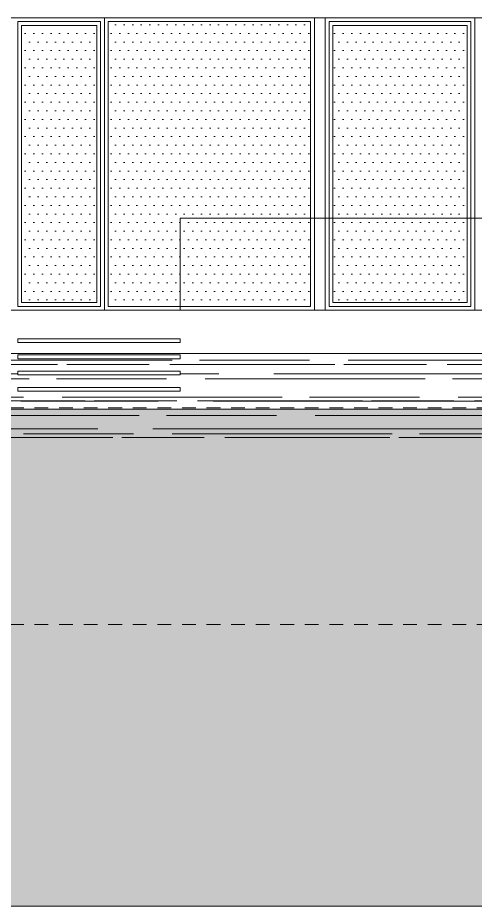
# Model space of a CAD drawing. Header units: metres. Extents: x -45 to 1930, y -347 to 488.
# Drawn here: x 187.22 to 191.44, y -146.25 to -138.05 of the extents above; entities that cross this region are included whole.
import ezdxf

# ---------------------------------------------------------------- set-up
doc = ezdxf.new("R2010")
doc.units = ezdxf.units.M
doc.linetypes.add('ČÁRKOVANÁ', pattern=[19.05, 12.7, -6.35])
doc.layers.add('FLOATINGWINDOWS', color=2, linetype='Continuous', plot=False)
for name, color, linetype in [('SRAFY', 3, 'Continuous'), ('srafy sklo', 252, 'Continuous'), ('ZDIVO', 1, 'Continuous')]:
    doc.layers.add(name, color=color, linetype=linetype)

msp = doc.modelspace()

# ---------------------------------------------------------------- hatches: boundary and pattern name
at = {"layer": 'SRAFY', "linetype": 'Continuous', "lineweight": 0}
h = msp.add_hatch(dxfattribs=at)
h.set_pattern_fill('AR-RROOF', color=251, scale=0.01, angle=90, style=0)
h.set_pattern_definition([(180, (163.36765, -22.20767), (-0.5588, -0.254), [3.81, -0.508, 1.27, -0.254]), (180, (163.02983, -22.33467), (0.254, -0.33782), [0.762, -0.08382, 1.524, -0.1905]), (180, (163.24065, -22.42357), (-1.3208, -0.17018), [2.032, -0.3556, 1.016, -0.254])])
h.paths.add_polyline_path([(185.356683, -141.147185, -0.29540008), (185.49218, -141.366778, -0.1755319), (185.330489, -141.363533, -0.23478153), (185.225596, -141.487446, -0.15063245), (185.282476, -141.638967, -0.47431268), (185.530693, -141.910292, -0.46074045), (185.24538, -141.689198, -0.20308736), (184.980061, -141.382212, 0.01702692), (184.961532, -141.384765, 0.62721953), (184.933955, -141.363509, 0.03151836), (184.970758, -141.349808, -0.02162597), (184.961652, -141.305772, -0.42410114), (184.659346, -141.147185), (184.419934, -141.147185), (184.419934, -141.947185), (184.718955, -141.947185, -0.26840086), (184.604369, -141.73884, -0.49197658), (184.917593, -141.947185), (194.01317, -141.947185), (194.01317, -141.794629), (192.655923, -141.794629), (192.655923, -141.759629), (194.01317, -141.759629), (194.01317, -141.644629), (192.655923, -141.644629), (192.655923, -141.609629), (194.01317, -141.609629), (194.01317, -141.494629), (192.655923, -141.494629), (192.655923, -141.459629), (194.01317, -141.459629), (194.01317, -141.344629), (192.655923, -141.344629), (192.655923, -141.309629), (194.01317, -141.309629), (194.01317, -141.194629), (192.655923, -141.194629), (192.655923, -141.159629), (194.01317, -141.159629), (194.01317, -141.147185)])
h.paths.add_polyline_path([(188.716638, -141.494629), (187.216552, -141.494629), (187.216552, -141.459629), (188.716638, -141.459629)], flags=17)
h.paths.add_polyline_path([(188.716638, -141.609629), (188.716638, -141.644629), (187.216552, -141.644629), (187.216552, -141.609629)], flags=17)
h.paths.add_polyline_path([(188.716638, -141.344629), (187.216552, -141.344629), (187.216552, -141.309629), (188.716638, -141.309629)], flags=17)
h.paths.add_polyline_path([(188.716638, -141.759629), (188.716638, -141.794629), (187.216552, -141.794629), (187.216552, -141.759629)], flags=17)
h.paths.add_polyline_path([(188.716638, -141.194629), (187.216552, -141.194629), (187.216552, -141.159629), (188.716638, -141.159629)], flags=17)
h.paths.add_polyline_path([(184.852862, -141.501614, -0.52056705), (184.539121, -141.271669, -0.52056705)], flags=16)
msp.add_hatch(color=251, dxfattribs=at).paths.add_polyline_path([(179.320908, -146.248956), (179.320908, -143.647185), (184.419934, -143.647185), (184.419934, -141.659629), (196.154199, -141.659629), (196.154199, -142.459629), (205.916439, -142.459629), (215.279839, -142.582523), (215.215271, -146.248956)])
at = {"layer": 'srafy sklo', "linetype": 'Continuous', "lineweight": 0}
h = msp.add_hatch(dxfattribs=at)
h.set_pattern_fill('DOTS', color=256, style=0)
h.paths.add_polyline_path([(187.946638, -138.117185), (187.251552, -138.117185), (187.251552, -140.677185), (187.946638, -140.677185)])
h = msp.add_hatch(dxfattribs=at)
h.set_pattern_fill('DOTS', color=256, scale=0.05, style=0)
h.paths.add_polyline_path([(187.946638, -138.117185), (187.251552, -138.117185), (187.251552, -140.677185), (187.946638, -140.677185)])
h = msp.add_hatch(dxfattribs=at)
h.set_pattern_fill('DOTS', color=256, scale=0.05, style=0)
h.paths.add_polyline_path([(188.051638, -140.712185), (188.715349, -140.712185), (188.715349, -139.897185), (189.920663, -139.897185), (189.920663, -138.082185), (188.051638, -138.082185)])
h.paths.add_polyline_path([(188.715349, -139.897185), (188.715349, -140.712185), (189.920663, -140.712185), (189.920663, -139.897185)], flags=17)
h.paths.add_polyline_path([(191.366835, -138.117185), (190.125663, -138.117185), (190.125663, -139.897185), (191.366835, -139.897185)])
h.paths.add_polyline_path([(191.366835, -140.677185), (191.366835, -139.897185), (190.125663, -139.897185), (190.125663, -140.677185)])

# ---------------------------------------------------------------- linework, layer by layer
at = {"layer": 'FLOATINGWINDOWS', "linetype": 'Continuous', "lineweight": 0, "flags": 128}
msp.add_lwpolyline([(179.320908, -146.248956), (179.320908, -143.647185), (184.419934, -143.647185), (184.419934, -141.659629), (196.154199, -141.659629), (196.154199, -142.459629), (205.916439, -142.459629), (215.279839, -142.582523), (215.215271, -146.248956)], close=True, dxfattribs=at)
at = {"layer": 'SRAFY', "linetype": 'Continuous', "lineweight": 0}
for p, q in [((183.776261, -138.047185), (207.376261, -138.047185)), ((189.955663, -140.747185), (189.955663, -138.047185)), ((190.055663, -140.747185), (190.055663, -138.047185)), ((192.680141, -139.897185), (188.715349, -139.897185)), ((188.715349, -139.897185), (188.715349, -140.747185)), ((183.776261, -140.747185), (207.376261, -140.747185)), ((190.326261, -141.147185), (183.326261, -141.147185)), ((183.776261, -141.147185), (207.376261, -141.147185))]:
    msp.add_line(p, q, dxfattribs=at)
at = {"layer": 'SRAFY', "color": 251, "linetype": 'Continuous', "lineweight": 0}
for p, q in [((188.016638, -140.747185), (188.016638, -138.047185)), ((191.436835, -140.747185), (191.436835, -138.047185))]:
    msp.add_line(p, q, dxfattribs=at)
at = {"layer": 'SRAFY', "linetype": 'ČÁRKOVANÁ', "lineweight": 0, "ltscale": 0.01}
for p, q in [((184.419934, -141.647185), (215.215271, -141.647185)), ((184.419934, -143.647185), (215.215271, -143.647185))]:
    msp.add_line(p, q, dxfattribs=at)
at = {"layer": 'SRAFY', "color": 251, "linetype": 'Continuous', "lineweight": 0}
for points in [[(187.981638, -138.082185), (187.216552, -138.082185), (187.216552, -140.712185), (187.981638, -140.712185)], [(187.946638, -138.117185), (187.251552, -138.117185), (187.251552, -140.677185), (187.946638, -140.677185)], [(188.051638, -138.082185), (189.920663, -138.082185), (189.920663, -140.712185), (188.051638, -140.712185)], [(191.401835, -138.082185), (190.090663, -138.082185), (190.090663, -140.712185), (191.401835, -140.712185)], [(191.366835, -138.117185), (190.125663, -138.117185), (190.125663, -140.677185), (191.366835, -140.677185)]]:
    msp.add_lwpolyline(points, close=True, dxfattribs=at)
at = {"layer": 'SRAFY', "linetype": 'Continuous', "lineweight": 0}
for points in [[(188.716638, -141.009629), (188.716638, -141.044629), (187.216552, -141.044629), (187.216552, -141.009629)], [(188.716638, -141.159629), (188.716638, -141.194629), (187.216552, -141.194629), (187.216552, -141.159629)], [(188.716638, -141.309629), (188.716638, -141.344629), (187.216552, -141.344629), (187.216552, -141.309629)], [(188.716638, -141.459629), (188.716638, -141.494629), (187.216552, -141.494629), (187.216552, -141.459629)]]:
    msp.add_lwpolyline(points, close=True, dxfattribs=at)
at = {"layer": 'ZDIVO', "linetype": 'Continuous', "lineweight": 0}
msp.add_line((184.419934, -141.659629), (196.06317, -141.659629), dxfattribs=at)

doc.saveas('drawing.dxf')
